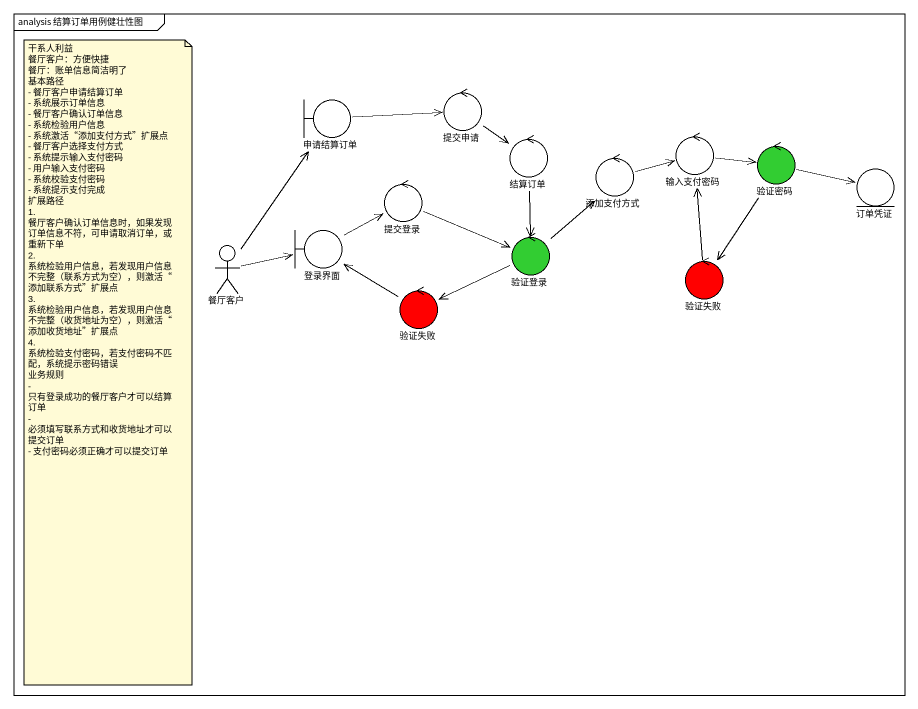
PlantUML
@startuml
mainframe analysis 结算订单用例健壮性图
boundary 申请结算订单
control 提交申请
control 结算订单
control 添加支付方式
control 输入支付密码
control 验证密码 #32CD32
entity 订单凭证
control 提交登录
actor 餐厅客户
boundary 登录界面
control 验证登录 #32CD32
control 验证失败 #FF0000
control "验证失败" as 验证失败_2 #FF0000
申请结算订单 -right-> 提交申请
提交申请 --> 结算订单
结算订单 --> 验证登录
添加支付方式 -right-> 输入支付密码
输入支付密码 -right-> 验证密码
验证密码 -right-> 订单凭证
验证密码 --> 验证失败
提交登录 -right-> 验证登录
餐厅客户 -up-> 申请结算订单
餐厅客户 -right-> 登录界面
登录界面 -right-> 提交登录
验证登录 -up-> 添加支付方式
验证登录 -left-> 验证失败_2
验证失败 -up-> 输入支付密码
验证失败_2 -up-> 登录界面
note as N1
  干系人利益
  餐厅客户：方便快捷
  餐厅：账单信息简洁明了
  基本路径
  - 餐厅客户申请结算订单
  - 系统展示订单信息
  - 餐厅客户确认订单信息
  - 系统检验用户信息
  - 系统激活“添加支付方式”扩展点
  - 餐厅客户选择支付方式
  - 系统提示输入支付密码
  - 用户输入支付密码
  - 系统校验支付密码
  - 系统提示支付完成
  扩展路径
  1. 餐厅客户确认订单信息时，如果发现订单信息不符，可申请取消订单，或重新下单
  2. 系统检验用户信息，若发现用户信息不完整（联系方式为空），则激活“添加联系方式”扩展点
  3. 系统检验用户信息，若发现用户信息不完整（收货地址为空），则激活“添加收货地址”扩展点
  4. 系统检验支付密码，若支付密码不匹配，系统提示密码错误
  业务规则
  - 只有登录成功的餐厅客户才可以结算订单
  - 必须填写联系方式和收货地址才可以提交订单
  - 支付密码必须正确才可以提交订单
end note
@enduml
